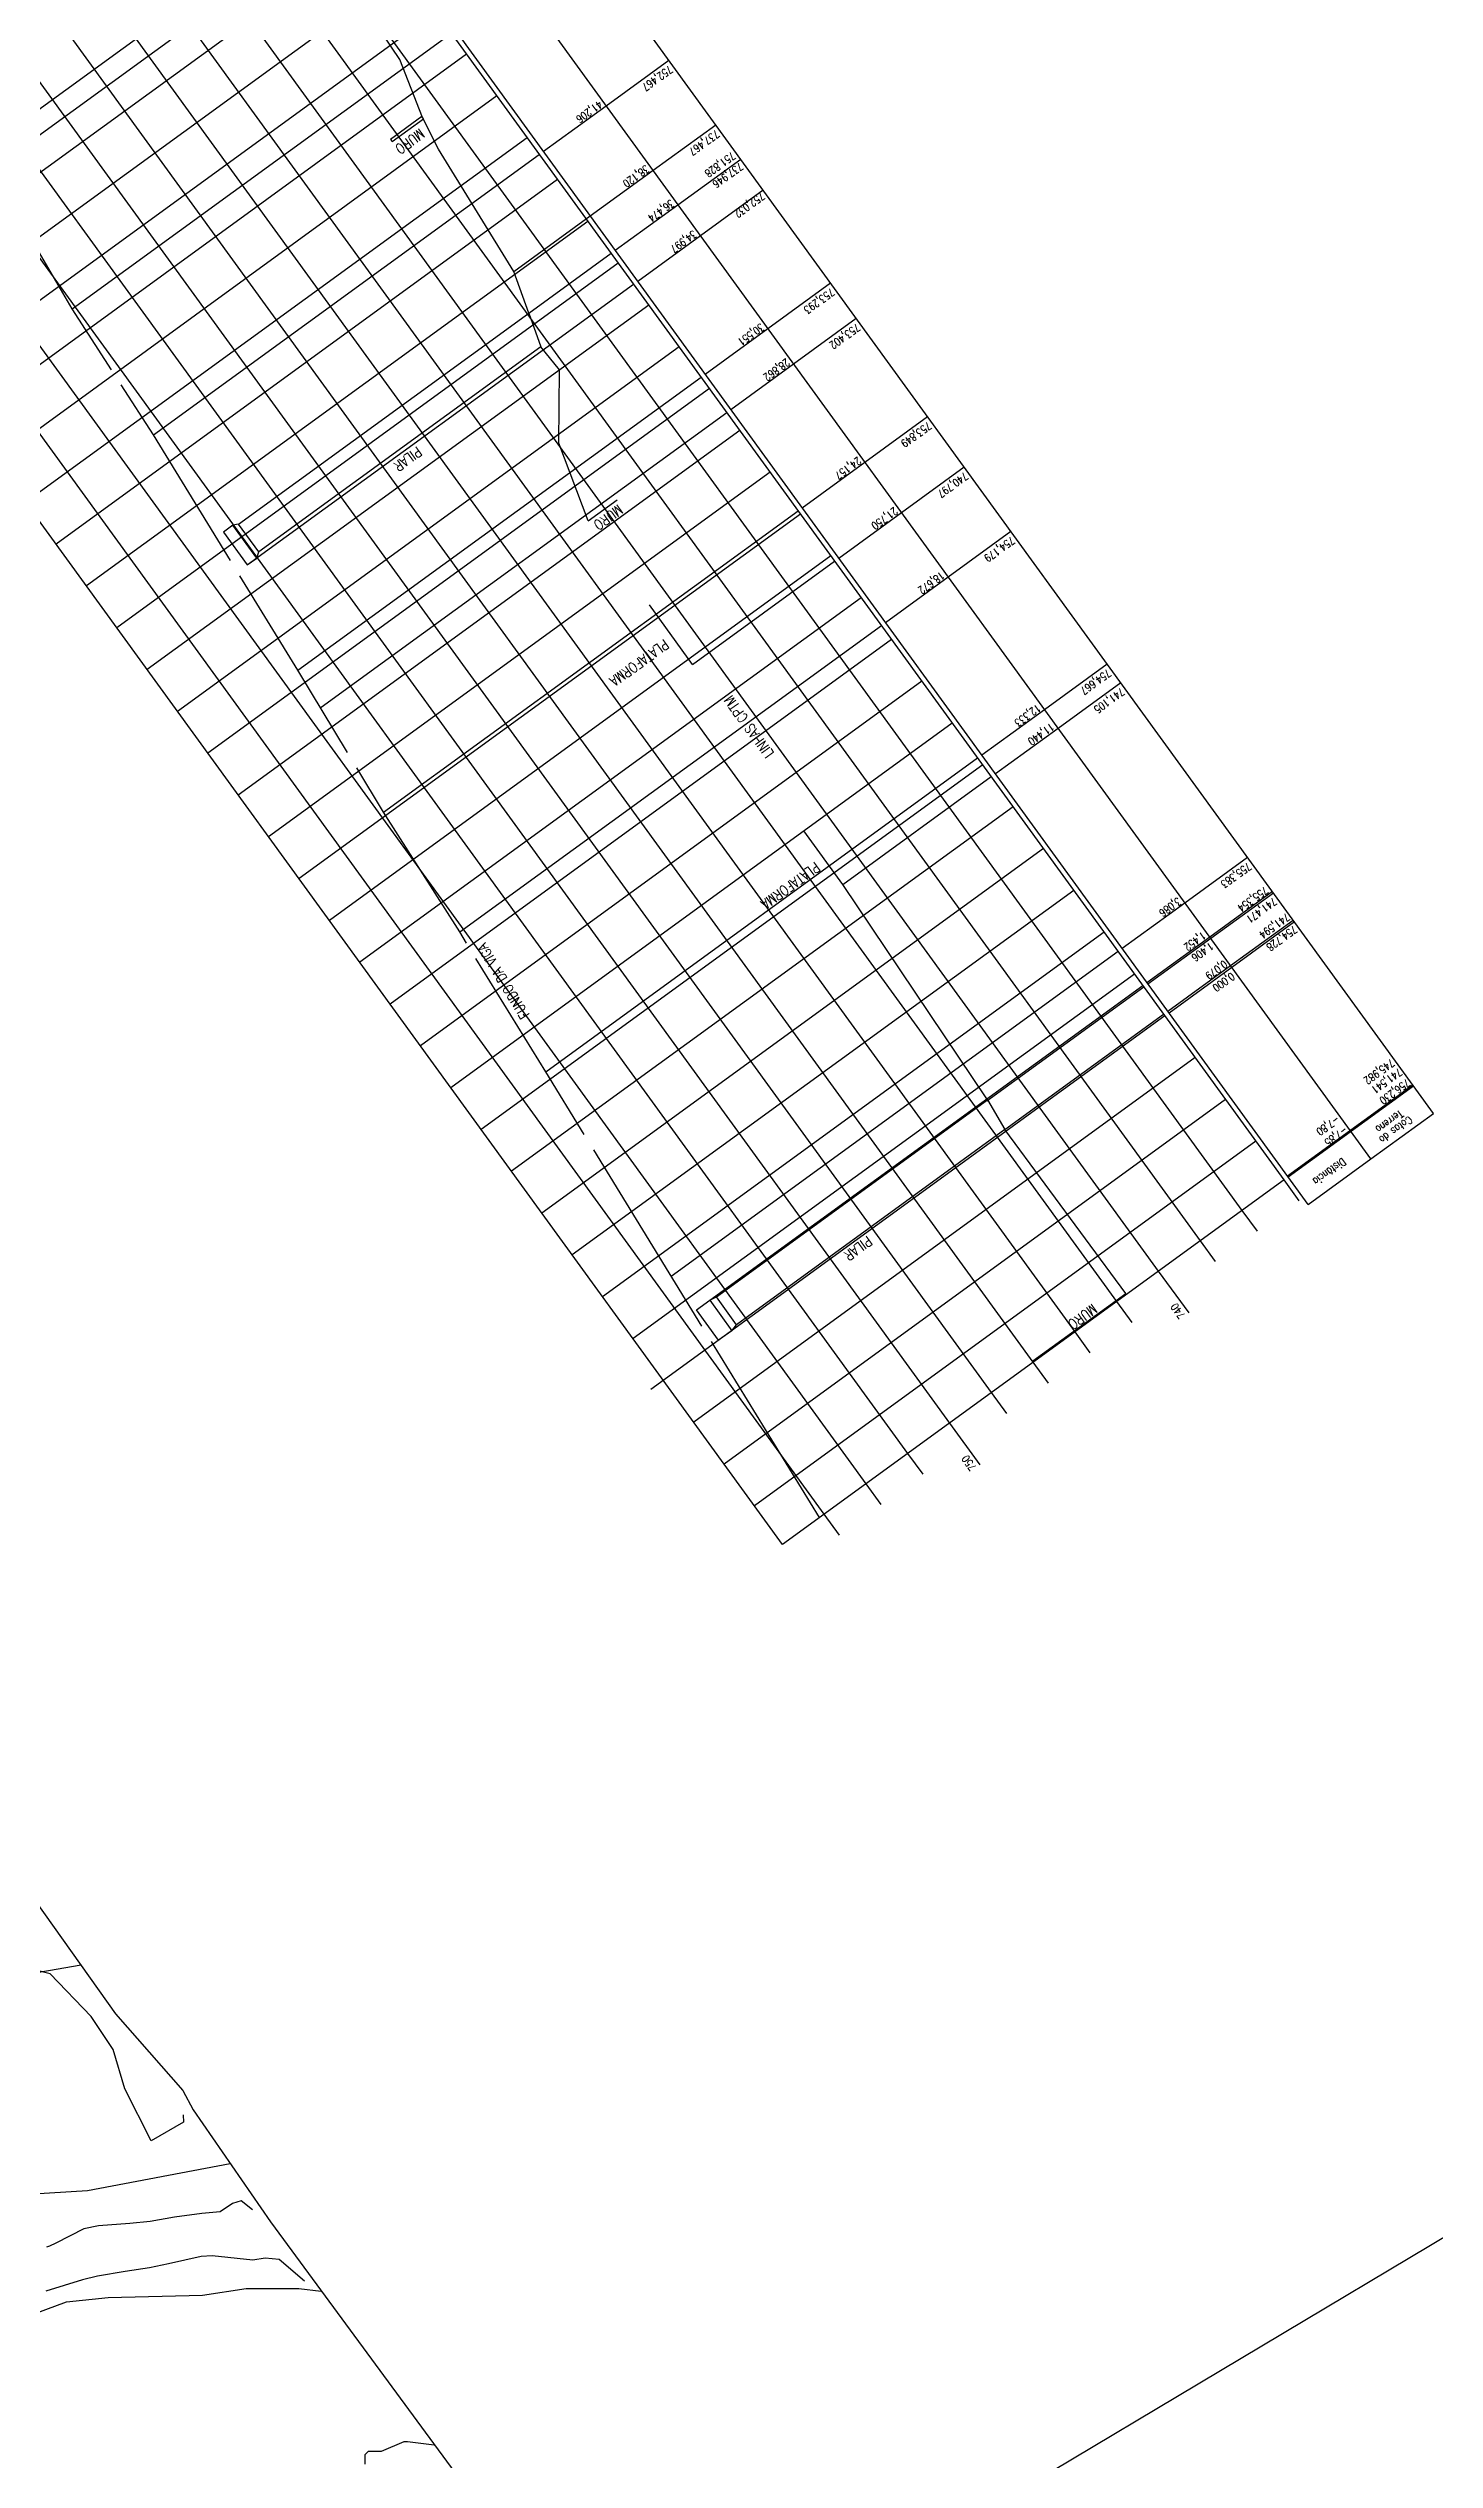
# Model space of a CAD drawing. Header units: metres. Extents: x 318500 to 325275, y 7408834 to 7428799.
# Drawn here: x 320602.2 to 320655.9, y 7410366.3 to 7410459.6 of the extents above; entities that cross this region are included whole.
import ezdxf

# ---------------------------------------------------------------- set-up
doc = ezdxf.new("R2010")
doc.units = ezdxf.units.M
doc.header["$MEASUREMENT"] = 0
doc.linetypes.add('CONTINUO', pattern=[0])
doc.linetypes.add('TRACEJADO', pattern=[8.7, 8, -0.7])
for name, color, linetype in [('Area', 45, 'Continuous'), ('Curvas de Nivel 1m', 11, 'Continuous'), ('Curvas de Nivel 5m', 15, 'Continuous'), ('Hidrografia', 140, 'Continuous'), ('TEXTO', 45, 'Continuous'), ('Vias Primárias', 230, 'Continuous')]:
    doc.layers.add(name, color=color, linetype=linetype)
doc.styles.add('ROMANS', font='romans', dxfattribs={"height": 0.2})

msp = doc.modelspace()

# ---------------------------------------------------------------- linework, layer by layer
at = {"layer": 'Area'}
msp.add_lwpolyline([(320601.739, 7410387.885), (320604.811, 7410383.565), (320607.418, 7410380.595), (320607.82, 7410379.847), (320610.809, 7410375.511), (320620.706, 7410362.059)], dxfattribs=at)
at = {"layer": 'Curvas de Nivel 1m', "flags": 128}
for points, elevation in [([(320607.43, 7410379.65), (320607.451, 7410379.372), (320606.19, 7410378.64), (320605.171, 7410380.656), (320604.721, 7410382.185), (320603.866, 7410383.461), (320602.276, 7410385.103), (320601.733, 7410385.244)], 737), ([(320610.11, 7410375.98), (320609.672, 7410376.323), (320609.348, 7410376.223), (320608.864, 7410375.899), (320608.158, 7410375.827), (320607.092, 7410375.69), (320606.153, 7410375.526), (320605.363, 7410375.441), (320604.15, 7410375.353), (320603.588, 7410375.236), (320602.5, 7410374.686), (320602.252, 7410374.575), (320602.138, 7410374.533)], 736)]:
    msp.add_lwpolyline(points, dxfattribs=dict(at, elevation=elevation))
at = {"layer": 'Curvas de Nivel 5m', "elevation": 735, "flags": 128}
msp.add_lwpolyline([(320612.13, 7410373.21), (320611.145, 7410374.049), (320610.605, 7410374.111), (320610.132, 7410374.031), (320608.55, 7410374.19), (320608.133, 7410374.174), (320606.868, 7410373.89), (320606.126, 7410373.725), (320605.19, 7410373.588), (320604.121, 7410373.414), (320603.535, 7410373.26), (320602.112, 7410372.823)], dxfattribs=at)
at = {"layer": 'Hidrografia'}
for points in [[(320601.312, 7410371.825), (320602.92, 7410372.417), (320604.528, 7410372.586), (320608.183, 7410372.675), (320609.876, 7410372.929), (320611.907, 7410372.929), (320612.781, 7410372.83)], [(320614.477, 7410366.132), (320614.477, 7410366.51), (320614.603, 7410366.636), (320615.108, 7410366.636), (320615.991, 7410367.015), (320616.117, 7410367.015), (320617.156, 7410366.884)]]:
    msp.add_lwpolyline(points, dxfattribs=at)
at = {"layer": 'TEXTO', "linetype": 'TRACEJADO', "elevation": -147.493, "flags": 128}
msp.add_lwpolyline([(320632.07, 7410402.76), (320621.471, 7410420.007), (320618.14, 7410425.422), (320615.183, 7410430.054), (320611.875, 7410435.554), (320606.28, 7410444.659), (320603.14, 7410449.534), (320599.995, 7410454.909), (320596.809, 7410460.006), (320593.956, 7410464.514), (320591.506, 7410468.364), (320590.536, 7410469.781), (320587.598, 7410474.719), (320584.573, 7410479.741), (320581.325, 7410485.116), (320578.136, 7410490.24), (320571.482, 7410500.841)], dxfattribs=at)
at = {"layer": 'TEXTO', "linetype": 'CONTINUO', "flags": 128}
msp.add_lwpolyline([(320464.411, 7410260.499), (320687.643, 7410393.641)], dxfattribs=at)
at = {"layer": 'TEXTO', "linetype": 'CONTINUO'}
for points in [[(320655.846, 7410418.403, -147.493), (320587.145, 7410512.963, -147.493)], [(320653.419, 7410416.64, -147.493), (320584.718, 7410511.199, -147.493)], [(320650.992, 7410414.876, -147.493), (320582.291, 7410509.436, -147.493)], [(320650.055, 7410415.827, -147.493), (320582.482, 7410508.833, -0.693)], [(320648.437, 7410414.651, -147.493), (320580.864, 7410507.657, -0.293)], [(320646.819, 7410413.475, -147.493), (320579.246, 7410506.482, 0.107)], [(320645.201, 7410412.3, -147.493), (320577.628, 7410505.306, 0.507)], [(320643.582, 7410411.124, -147.493), (320576.01, 7410504.131, 0.907)], [(320641.964, 7410409.949, -147.493), (320574.391, 7410502.955, 1.307)], [(320640.346, 7410408.773, -147.493), (320572.773, 7410501.779, 1.707)], [(320638.728, 7410407.598, -147.493), (320571.155, 7410500.604, 2.107)], [(320637.11, 7410406.422, -147.493), (320569.537, 7410499.428, 2.507)], [(320635.492, 7410405.246, -147.493), (320567.919, 7410498.253, 2.907)], [(320633.874, 7410404.071, -147.493), (320566.301, 7410497.077, 3.307)], [(320632.256, 7410402.895, -147.493), (320564.683, 7410495.902, 3.707)], [(320630.638, 7410401.72, -147.493), (320563.065, 7410494.726, -147.493)], [(320613.7, 7410465.864, -0.693), (320594.284, 7410451.757, -147.493)], [(320599.995, 7410454.909, 2.812), (320614.175, 7410465.211, -147.493)], [(320614.876, 7410464.246, -0.693), (320595.459, 7410450.139, -147.493)], [(320616.051, 7410462.628, -0.693), (320596.635, 7410448.521, -147.493)], [(320616.704, 7410456.934, -0.13), (320615.821, 7410459.189, -0.252), (320613.465, 7410462.689, -0.282), (320613.548, 7410462.745, -0.302)], [(320617.227, 7410461.01, -0.693), (320597.81, 7410446.903, -147.493)], [(320603.14, 7410449.534, 2.935), (320617.818, 7410460.197, -147.493)], [(320618.402, 7410459.392, -0.693), (320598.986, 7410445.285, -147.493)], [(320623.809, 7410457.395, -147.493), (320626.236, 7410459.158, -147.493)], [(320619.578, 7410457.774, -0.693), (320600.162, 7410443.667, -147.493)], [(320620.809, 7410449.366, 0.096), (320620.229, 7410450.98, 0), (320617.32, 7410455.712, -0.086), (320616.704, 7410456.934, -0.13)], [(320621.382, 7410455.631, -147.493), (320623.809, 7410457.395, -147.493)], [(320620.754, 7410456.156, -0.693), (320601.337, 7410442.049, -147.493)], [(320625.623, 7410454.898, -147.493), (320628.05, 7410456.662, -147.493)], [(320606.28, 7410444.659, 3), (320621.22, 7410455.514, -147.493)], [(320623.196, 7410453.135, -147.493), (320625.623, 7410454.898, -147.493)], [(320626.59, 7410453.566, -147.493), (320629.018, 7410455.33, -147.493)], [(320621.929, 7410454.538, -0.693), (320602.513, 7410440.431, -147.493)], [(320627.459, 7410452.371, -147.493), (320629.886, 7410454.135, -147.493)], [(320620.229, 7410450.98, 0), (320623.196, 7410453.135, -147.493), (320623.196, 7410453.135, -147.493)], [(320624.163, 7410451.803, -147.493), (320626.59, 7410453.566, -147.493)], [(320623.105, 7410452.92, -0.693), (320603.688, 7410438.813, -147.493)], [(320625.032, 7410450.608, -147.493), (320627.459, 7410452.371, -147.493)], [(320624.28, 7410451.302, -0.693), (320604.864, 7410437.195, -147.493)], [(320620.809, 7410449.366, 0.096), (320624.002, 7410451.685, -147.493)], [(320609.914, 7410439.625, 3.004), (320624.87, 7410450.491, -147.493)], [(320630.072, 7410448.775, -147.493), (320632.499, 7410450.538, -147.493)], [(320625.456, 7410449.684, -0.693), (320606.039, 7410435.577, -147.493)], [(320627.645, 7410447.011, -147.493), (320630.072, 7410448.775, -147.493)], [(320631.065, 7410447.408, -147.493), (320633.492, 7410449.172, -147.493)], [(320626.631, 7410448.066, -0.693), (320607.215, 7410433.959, -147.493)], [(320623.109, 7410441.329, 0.669), (320621.98, 7410444.34, 0.497), (320621.999, 7410447.173, 0.161), (320621.279, 7410448.061, 0.173)], [(320628.638, 7410445.645, -147.493), (320631.065, 7410447.408, -147.493)], [(320627.807, 7410446.448, -0.693), (320608.391, 7410432.341, -147.493)], [(320611.875, 7410435.554, 3.165), (320627.483, 7410446.894, -147.493)], [(320612.779, 7410434.123, 3.187), (320628.476, 7410445.527, -147.493)], [(320628.983, 7410444.83, -0.693), (320609.566, 7410430.723, -147.493)], [(320633.83, 7410443.602, -147.493), (320636.257, 7410445.365, -147.493)], [(320630.158, 7410443.212, -0.693), (320610.742, 7410429.105, -147.493)], [(320631.403, 7410441.838, -147.493), (320633.83, 7410443.602, -147.493)], [(320635.245, 7410441.654, -147.493), (320637.672, 7410443.418, -147.493)], [(320623.109, 7410441.329, 0.669), (320624.23, 7410442.144, 0.391)], [(320609.578, 7410441.206, 2.872), (320609.359, 7410441.161, 2.913)], [(320631.334, 7410441.594, -0.693), (320611.917, 7410427.487, -147.493)], [(320615.183, 7410430.054, 3.276), (320631.241, 7410441.721, -147.493)], [(320632.818, 7410439.891, -147.493), (320635.245, 7410441.654, -147.493)], [(320637.054, 7410439.164, -147.493), (320639.481, 7410440.928, -147.493)], [(320610.282, 7410439.892, 2.913), (320610.361, 7410440.129, 2.872)], [(320632.509, 7410439.976, -0.693), (320613.093, 7410425.869, -147.493)], [(320627.157, 7410435.778, 0.666), (320632.656, 7410439.774, -147.493)], [(320634.627, 7410437.401, -147.493), (320637.054, 7410439.164, -147.493)], [(320633.685, 7410438.358, -0.693), (320614.268, 7410424.251, -147.493)], [(320627.157, 7410435.778, 0.666), (320625.482, 7410438.084, 0.666)], [(320618.14, 7410425.422, 3.342), (320634.465, 7410437.283, -147.493)], [(320634.86, 7410436.74, -0.693), (320615.444, 7410422.633, -147.493)], [(320640.78, 7410434.036, -147.493), (320643.207, 7410435.799, -147.493)], [(320636.036, 7410435.122, -0.693), (320616.62, 7410421.015, -147.493)], [(320641.305, 7410433.313, -147.493), (320643.732, 7410435.077, -147.493)], [(320637.212, 7410433.504, -0.693), (320617.795, 7410419.397, -147.493)], [(320638.353, 7410432.273, -147.493), (320640.78, 7410434.036, -147.493)], [(320638.878, 7410431.55, -147.493), (320641.305, 7410433.313, -147.493)], [(320638.387, 7410431.886, -0.693), (320618.971, 7410417.779, -147.493)], [(320621.471, 7410420.007, 3.44), (320638.191, 7410432.155, -147.493)], [(320632.968, 7410427.256, 0.728), (320638.716, 7410431.433, -147.493)], [(320639.563, 7410430.268, -0.693), (320620.146, 7410416.161, -147.493)], [(320632.968, 7410427.256, 0.728), (320631.458, 7410429.336, 0.728)], [(320640.738, 7410428.65, -0.693), (320621.322, 7410414.543, -147.493)], [(320646.215, 7410426.555, -147.493), (320648.643, 7410428.318, -147.493)], [(320641.914, 7410427.032, -0.693), (320622.497, 7410412.925, -147.493)], [(320638.57, 7410418.924, 0.801), (320632.968, 7410427.256, 0.728)], [(320647.176, 7410425.233, -147.493), (320649.603, 7410426.996, -147.493)], [(320647.215, 7410425.179, -147.493), (320649.642, 7410426.942, -147.493)], [(320643.788, 7410424.792, -147.493), (320646.215, 7410426.555, -147.493)], [(320647.983, 7410424.122, -147.493), (320650.41, 7410425.886, -147.493)], [(320643.089, 7410425.413, -0.693), (320623.673, 7410411.307, -147.493)], [(320644.749, 7410423.47, -147.493), (320647.176, 7410425.233, -147.493)], [(320644.788, 7410423.416, -147.493), (320647.215, 7410425.179, -147.493)], [(320648.029, 7410424.058, -147.493), (320650.456, 7410425.822, -147.493)], [(320626.327, 7410412.105, 3.583), (320643.627, 7410424.674, -147.493)], [(320645.556, 7410422.359, -147.493), (320647.983, 7410424.122, -147.493)], [(320645.602, 7410422.295, -147.493), (320648.029, 7410424.058, -147.493)], [(320644.265, 7410423.795, -0.693), (320624.849, 7410409.689, -147.493)], [(320627.825, 7410411.174, 3.45), (320644.587, 7410423.352, -147.493)], [(320638.554, 7410418.886, 1.215), (320644.626, 7410423.298, -147.493)], [(320645.441, 7410422.177, -0.693), (320625.539, 7410407.718, -147.493)], [(320639.25, 7410417.778, 0.825), (320645.394, 7410422.241, -147.493)], [(320646.616, 7410420.559, -147.493), (320627.2, 7410406.453, -147.493)], [(320650.187, 7410415.985, -147.493), (320655.041, 7410419.511, -147.493)], [(320650.216, 7410415.944, -0.733), (320655.071, 7410419.471, -147.493)], [(320647.792, 7410418.941, -147.493), (320628.375, 7410404.834, -147.493)], [(320643.924, 7410411.435, 0.815), (320639.25, 7410417.778, 0.825)], [(320653.419, 7410416.64, -147.493), (320655.846, 7410418.403, -147.493)], [(320648.967, 7410417.323, -147.493), (320629.551, 7410403.216, -147.493)], [(320650.992, 7410414.876, -147.493), (320653.419, 7410416.64, -147.493)], [(320650.055, 7410415.827, -0.693), (320630.638, 7410401.72, -147.493)], [(320650.642, 7410415.018, -0.693), (320650.055, 7410415.827, -0.693)], [(320649.024, 7410413.842, -0.293), (320648.437, 7410414.651, -0.293)], [(320647.406, 7410412.666, 0.107), (320646.819, 7410413.475, 0.107)], [(320646.376, 7410410.682, 0.507), (320645.201, 7410412.3, 0.507)], [(320627.825, 7410411.174, 3.45), (320628.079, 7410411.301, 3.394)], [(320640.332, 7410408.824, 1.703), (320643.924, 7410411.435, 0.815)], [(320644.17, 7410410.315, 0.907), (320643.582, 7410411.124, 0.907)], [(320628.671, 7410409.994, 3.452), (320628.856, 7410410.226, 3.395)], [(320642.552, 7410409.14, 1.307), (320641.964, 7410409.949, 1.307)], [(320640.934, 7410407.964, 1.707), (320640.346, 7410408.773, 1.707)], [(320639.316, 7410406.789, 2.107), (320638.728, 7410407.598, 2.107)], [(320638.286, 7410404.804, 2.507), (320637.11, 7410406.422, 2.507)], [(320636.08, 7410404.437, 2.907), (320635.492, 7410405.246, 2.907)], [(320634.462, 7410403.262, 3.307), (320633.874, 7410404.071, 3.307)], [(320632.844, 7410402.086, 3.707), (320632.256, 7410402.895, 3.707)]]:
    msp.add_polyline3d(points, dxfattribs=at)
for points in [[(320615.52, 7410456.011, -147.493), (320616.733, 7410456.893, -147.493), (320616.675, 7410456.973, -147.493), (320615.461, 7410456.092, -147.493)], [(320610.361, 7410440.129, 2.872), (320609.578, 7410441.206, 2.872), (320620.809, 7410449.366, 0.096), (320621.279, 7410448.061, 0.173)], [(320608.992, 7410440.894, 3.004), (320609.914, 7410439.625, 3.004), (320610.282, 7410439.892, 2.913), (320609.359, 7410441.161, 2.913)], [(320628.856, 7410410.226, 3.395), (320628.079, 7410411.301, 3.394), (320638.57, 7410418.924, 0.801), (320639.25, 7410417.778, 0.825)], [(320628.165, 7410409.626, 3.577), (320627.311, 7410410.801, 3.577), (320627.825, 7410411.174, 3.45), (320628.671, 7410409.994, 3.452)]]:
    msp.add_polyline3d(points, close=True, dxfattribs=at)
at = {"layer": 'Vias Primárias'}
for points in [[(320603.478, 7410385.44), (320598.707, 7410384.619), (320586.571, 7410384.858), (320572.811, 7410385.955), (320559.792, 7410387.106), (320551.861, 7410389.826), (320532.402, 7410400.674), (320521.677, 7410406.957), (320521.858, 7410408.494), (320508.095, 7410418.357, -0.159996), (320508.515, 7410421.837), (320513.312, 7410429.194), (320521.132, 7410440.519), (320529.253, 7410453.047), (320537.162, 7410464.974), (320543.518, 7410474.936)], [(320476.899, 7410347.218), (320479.942, 7410378.735, -0.39056), (320484.552, 7410382.86), (320486.824, 7410382.768), (320501.981, 7410379.758), (320516.98, 7410378.54), (320530.609, 7410378.447), (320555.154, 7410379.606), (320582.979, 7410377.197), (320592.272, 7410376.497), (320597.835, 7410376.358), (320603.722, 7410376.728), (320609.255, 7410377.765)]]:
    msp.add_lwpolyline(points, format="xyb", dxfattribs=at)

# ---------------------------------------------------------------- texts
at = {"layer": 'TEXTO', "style": 'ROMANS', "width": 0.8}
for s, height, rotation, p in [('752,467', 0.3, 216, (320626.247, 7410458.973, -147.493)), ('41,206', 0.3, 216, (320623.526, 7410457.614, -147.493)), ('MURO', 0.4, 216, (320616.589, 7410456.532, -0.064)), ('737,467', 0.3, 216, (320628.061, 7410456.477, -1.913)), ('38,120', 0.3, 216, (320625.34, 7410455.118, -1.313)), ('751,828', 0.3, 216, (320628.673, 7410455.631, -1.915)), ('737,946', 0.3, 216, (320628.974, 7410455.219, -1.913)), ('752,032', 0.3, 216, (320629.811, 7410454.067, -1.913)), ('36,474', 0.3, 216, (320626.308, 7410453.786, -147.493)), ('34,997', 0.3, 216, (320627.176, 7410452.591, -147.493)), ('753,293', 0.3, 216, (320632.51, 7410450.353, -147.493)), ('30,551', 0.3, 216, (320629.789, 7410448.994, -147.493)), ('753,402', 0.3, 216, (320633.503, 7410448.986, -147.493)), ('28,862', 0.3, 216, (320630.782, 7410447.627, -147.493)), ('753,849', 0.3, 216, (320636.268, 7410445.18, -147.493)), ('PILAR', 0.4, 216, (320616.483, 7410444.23, 1.489)), ('24,157', 0.3, 216, (320633.547, 7410443.821, -147.493)), ('740,797', 0.3, 216, (320637.683, 7410443.233, -1.913)), ('MURO', 0.4, 216, (320624.269, 7410441.983, 0.404)), ('21,750', 0.3, 216, (320634.962, 7410441.874, -1.313)), ('754,179', 0.3, 216, (320639.492, 7410440.742, -147.493)), ('18,672', 0.3, 216, (320636.771, 7410439.384, -147.493)), ('PLATAFORMA', 0.4, 216, (320626.047, 7410436.775, 0.795)), ('754,667', 0.3, 216, (320643.218, 7410435.614, -147.493)), ('LINHAS CPTM', 0.4, 126, (320630.322, 7410432.342, 0.538)), ('741,105', 0.3, 216, (320643.743, 7410434.892, -1.913)), ('12,333', 0.3, 216, (320640.497, 7410434.255, -147.493)), ('11,440', 0.3, 216, (320641.022, 7410433.533, -1.313)), ('PLATAFORMA', 0.4, 216, (320631.9, 7410428.15, 0.795)), ('755,383', 0.3, 216, (320648.653, 7410428.133, -147.493)), ('755,354', 0.3, 216, (320649.307, 7410427.205, -1.91)), ('3,086', 0.3, 216, (320645.933, 7410426.774, -147.493)), ('741,471', 0.3, 216, (320649.641, 7410426.774, -1.913)), ('741,594', 0.3, 216, (320650.14, 7410426.171, -1.92)), ('FUNDO DA VIGA', 0.4, 121.5533, (320620.862, 7410422.216, 3.42)), ('1,452', 0.3, 216, (320646.893, 7410425.452, -1.313)), ('1,406', 0.3, 216, (320647.192, 7410425.046, -1.314)), ('754,728', 0.3, 216, (320650.426, 7410425.691, -1.918)), ('0,079', 0.3, 216, (320647.724, 7410424.342, -147.493)), ('0,000', 0.3, 216, (320648.008, 7410423.873, -147.493)), ('745,982', 0.3, 216, (320654.194, 7410420.529, -1.916)), ('741,541', 0.3, 216, (320654.488, 7410420.174, -1.922)), ('756,230', 0.3, 216, (320654.801, 7410419.756, -1.923)), ('Terreno', 0.3, 216, (320654.533, 7410418.553, -147.493)), ('-7,80', 0.3, 216, (320652.072, 7410418.345, -1.316)), ('-7,85', 0.3, 216, (320652.385, 7410417.928, -1.317)), ('Cotas do', 0.3, 216, (320654.888, 7410418.317, -147.493)), ('Distância', 0.3, 216, (320652.312, 7410416.693, -147.493)), ('PILAR', 0.4, 216, (320633.919, 7410413.685, 1.489)), ('MURO', 0.4, 216, (320642.635, 7410411.049, 1)), ('740', 0.3, 126, (320646.25, 7410410.59, -147.493)), ('750', 0.3, 126, (320638.16, 7410404.712, -147.493))]:
    msp.add_text(s, height=height, rotation=rotation, dxfattribs=at).set_placement(p)

doc.saveas('drawing.dxf')
